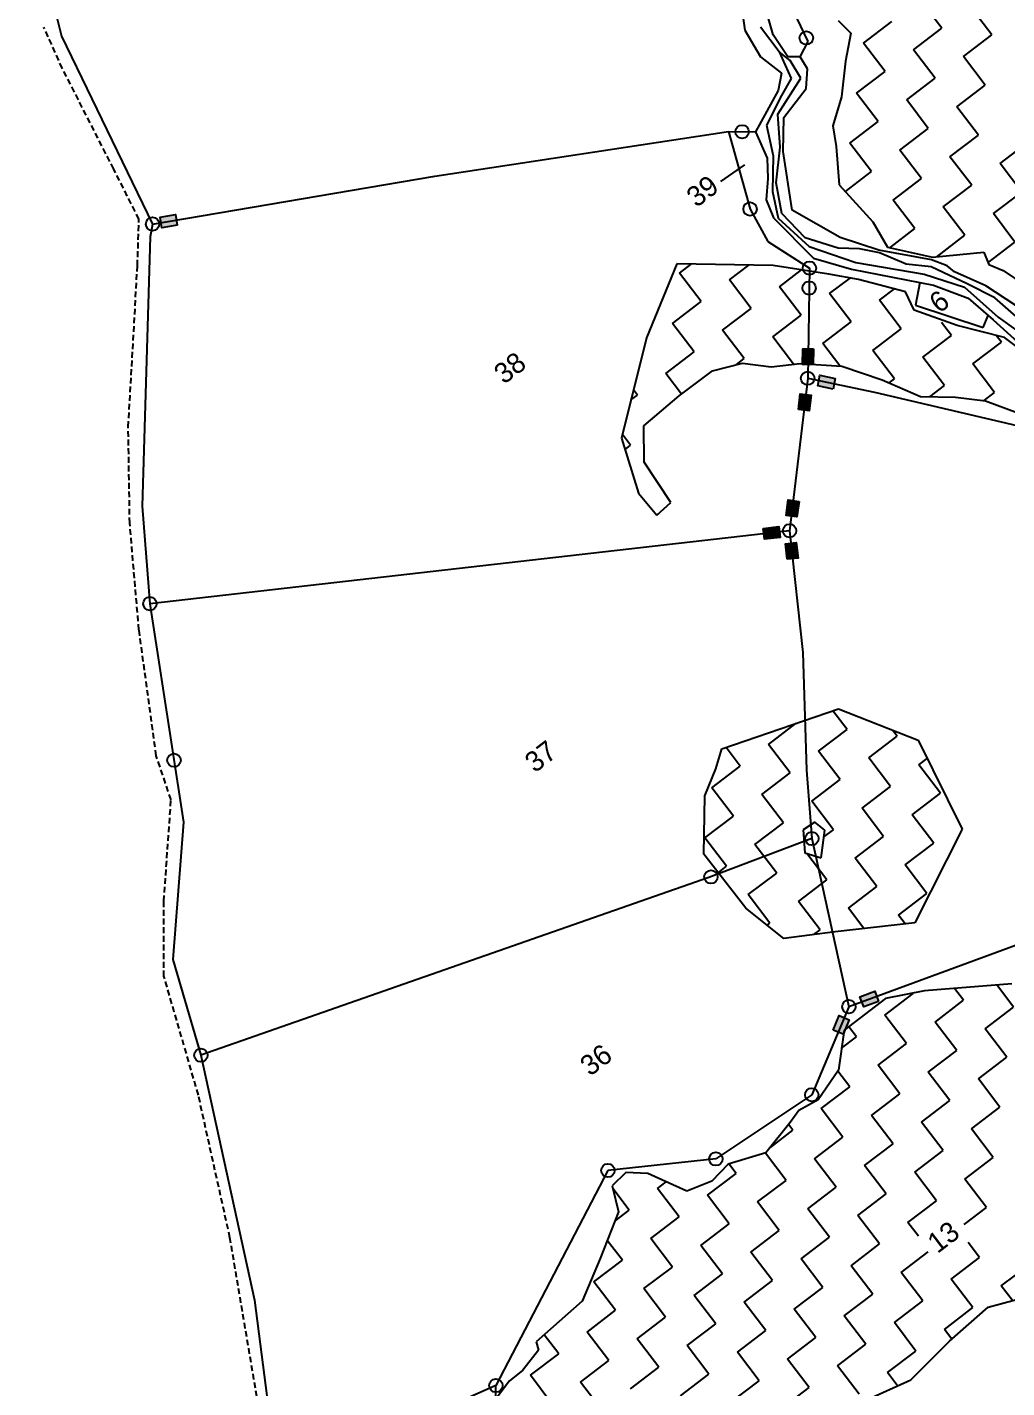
# Model space of a CAD drawing. Header units: metres. Extents: x 306750 to 310181, y 1935577 to 1940721.
# Drawn here: x 306853 to 307702, y 1937824 to 1939004 of the extents above; entities that cross this region are included whole.
import ezdxf

# ---------------------------------------------------------------- set-up
doc = ezdxf.new("R2010")
doc.units = ezdxf.units.M
doc.linetypes.add('DASHED', pattern=[0.75, 0.5, -0.25])
for name, color, linetype in [('LINE_FOOTPATH', 1, 'DASHED'), ('LINE_WATER', 4, 'Continuous'), ('POLY_HATCH', 12, 'Continuous'), ('POLY_PARCEL', 6, 'Continuous'), ('POLY_WATER', 4, 'Continuous'), ('TEXT_PARCEL', 7, 'Continuous'), ('V_BOUND_LINE', 7, 'Continuous')]:
    doc.layers.add(name, color=color, linetype=linetype)
doc.styles.add('TEXT_MAP', font='')
doc.styles.get('TEXT_MAP').set_extended_font_data('Kruti Dev 050')
doc.dimstyles.get("Standard").update_dxf_attribs({"dimtxt": 0.18, "dimasz": 0.18, "dimexe": 0.18, "dimexo": 0.0625, "dimgap": 0.09, "dimtad": 0, "dimtih": 1, "dimtoh": 1, "dimdec": 4, "dimzin": 0, "dimdsep": 46, "dimtxsty": 'Standard', "dimcen": 0.09, "dimadec": 0, "dimazin": 0, "dimtfac": 1, "dimtdec": 4, "dimtofl": 0, "dimtmove": 0, "dimatfit": 3, "dimfxl": 1, "dimtolj": 1, "dimtzin": 0, "dimarcsym": 0})

msp = doc.modelspace()

# ---------------------------------------------------------------- hatches: boundary and pattern name
for points in [[(306968, 1938839), (306969.5, 1938829.7), (306982.9, 1938832), (306981.4, 1938841.3)], [(307525, 1938711.3), (307534.4, 1938711.2), (307534.7, 1938724.8), (307525.3, 1938724.9)], [(307540.2, 1938702), (307538.3, 1938692.8), (307551.6, 1938690), (307553.5, 1938699.2)], [(307532.5, 1938684.7), (307523.2, 1938685.8), (307521.6, 1938672.3), (307530.9, 1938671.2)], [(307510.9, 1938580.5), (307520.3, 1938579.2), (307522.1, 1938592.7), (307512.8, 1938593.9)], [(307505.6, 1938561.5), (307504.6, 1938570.8), (307491.1, 1938569.3), (307492.1, 1938560)], [(307519.7, 1938557), (307510.4, 1938556), (307511.8, 1938542.5), (307521.2, 1938543.5)], [(307574.9, 1938163.3), (307578.2, 1938154.5), (307590.9, 1938159.2), (307587.7, 1938168)], [(307565.5, 1938143.3), (307556.9, 1938147), (307551.6, 1938134.4), (307560.3, 1938130.8)]]:
    msp.add_hatch(color=256).paths.add_polyline_path(points)

# ---------------------------------------------------------------- linework, layer by layer
for points in [[(306982.9, 1938832), (306969.5, 1938829.7), (306968, 1938839), (306981.4, 1938841.3)], [(307534.7, 1938724.8), (307534.4, 1938711.2), (307525, 1938711.3), (307525.3, 1938724.9)], [(307551.6, 1938690), (307538.3, 1938692.8), (307540.2, 1938702), (307553.5, 1938699.2)], [(307521.6, 1938672.3), (307523.2, 1938685.8), (307532.5, 1938684.7), (307530.9, 1938671.2)], [(307522.1, 1938592.7), (307520.3, 1938579.2), (307510.9, 1938580.5), (307512.8, 1938593.9)], [(307491.1, 1938569.3), (307504.6, 1938570.8), (307505.6, 1938561.5), (307492.1, 1938560)], [(307511.8, 1938542.5), (307510.4, 1938556), (307519.7, 1938557), (307521.2, 1938543.5)], [(307590.9, 1938159.2), (307578.2, 1938154.5), (307574.9, 1938163.3), (307587.7, 1938168)], [(307551.6, 1938134.4), (307556.9, 1938147), (307565.5, 1938143.3), (307560.3, 1938130.8)]]:
    msp.add_lwpolyline(points, close=True)
for centre in [(307528.4, 1938994.4), (307472.7, 1938913.1), (307479.6, 1938846.1), (306961.5, 1938833.1), (307531.1, 1938794.9), (307530.8, 1938777.6), (307529.6, 1938699.4), (307513.9, 1938567.2), (306959.2, 1938504), (306980.1, 1938368.3), (307533.2, 1938300.4), (307445.7, 1938267.2), (307565.3, 1938154.7), (307003.4, 1938112.6), (307533.1, 1938078.3), (307450, 1938022.7), (307356.3, 1938012.7), (307259.2, 1937826.3)]:
    msp.add_circle(centre, 5.81)
at = {"layer": 'LINE_FOOTPATH', "ltscale": 10}
for p, q in [((306883.2, 1938968.1), (306867.2, 1939003.8)), ((306927.8, 1938880.7), (306883.2, 1938968.1)), ((306949.7, 1938837.3), (306927.8, 1938880.7)), ((306948.4, 1938797), (306949.7, 1938837.3)), ((306940.4, 1938657.3), (306948.4, 1938797)), ((306941.7, 1938573.7), (306940.4, 1938657.3)), ((306949.7, 1938481.4), (306941.7, 1938573.7)), ((306964.7, 1938372.2), (306949.7, 1938481.4)), ((306977.5, 1938334), (306964.7, 1938372.2)), ((306971.3, 1938246.1), (306977.5, 1938334)), ((306971.4, 1938181), (306971.3, 1938246.1)), ((307001.2, 1938078), (306971.4, 1938181)), ((307028.6, 1937954.4), (307001.2, 1938078)), ((307058.2, 1937779.7), (307028.6, 1937954.4))]:
    msp.add_line(p, q, dxfattribs=at)
at = {"layer": 'LINE_WATER'}
for p, q in [((307504.9, 1938982.3), (307488.8, 1939003.7)), ((307514.5, 1938974.8), (307504.9, 1938982.3)), ((307504.9, 1938982.3), (307515.4, 1938959.2)), ((307523.7, 1938959.4), (307514.5, 1938974.8)), ((307503.8, 1938928.4), (307523.7, 1938959.4)), ((307515.4, 1938959.2), (307506.9, 1938944.4)), ((307506.9, 1938944.4), (307493.9, 1938918.8)), ((307505.8, 1938899.8), (307503.8, 1938928.4)), ((307493.9, 1938918.8), (307499.6, 1938892.3)), ((307502.2, 1938868.9), (307505.8, 1938899.8)), ((307499.6, 1938892.3), (307499, 1938861.4)), ((307499, 1938861.4), (307504.1, 1938838.3)), ((307507.1, 1938842.2), (307502.2, 1938868.9)), ((307504.1, 1938838.3), (307530.8, 1938813.6)), ((307527.4, 1938821), (307507.1, 1938842.2)), ((307555.9, 1938812.2), (307527.4, 1938821)), ((307530.8, 1938813.6), (307571.3, 1938799.7)), ((307574.5, 1938811.6), (307555.9, 1938812.2)), ((307592, 1938808.1), (307574.5, 1938811.6)), ((307615, 1938798.2), (307592, 1938808.1)), ((307571.3, 1938799.7), (307630.6, 1938789.6)), ((307636.6, 1938795.9), (307615, 1938798.2)), ((307630.6, 1938789.6), (307665.6, 1938778.3)), ((307667.9, 1938781.3), (307636.6, 1938795.9)), ((307665.6, 1938778.3), (307694.8, 1938752.5)), ((307691.9, 1938769.2), (307667.9, 1938781.3)), ((307719.6, 1938744.8), (307691.9, 1938769.2)), ((307694.8, 1938752.5), (307731.4, 1938725.9))]:
    msp.add_line(p, q, dxfattribs=at)
at = {"layer": 'POLY_HATCH', "linetype": 'Continuous', "ltscale": 10}
for p, q in [((307646, 1939002.9), (307627.2, 1939027.5)), ((307689.4, 1938997), (307670.6, 1939021.6)), ((307577.9, 1938990), (307602.6, 1939008.7)), ((307621.3, 1938984.1), (307646, 1939002.9)), ((307596.7, 1938965.3), (307577.9, 1938990)), ((307664.8, 1938978.2), (307689.4, 1938997)), ((307640.1, 1938959.4), (307621.3, 1938984.1)), ((307683.5, 1938953.6), (307664.8, 1938978.2)), ((307572, 1938946.5), (307596.7, 1938965.3)), ((307615.5, 1938940.7), (307640.1, 1938959.4)), ((307590.8, 1938921.9), (307572, 1938946.5)), ((307658.9, 1938934.8), (307683.5, 1938953.6)), ((307634.2, 1938916), (307615.5, 1938940.7)), ((307677.7, 1938910.1), (307658.9, 1938934.8)), ((307566.2, 1938903.1), (307590.8, 1938921.9)), ((307609.6, 1938897.2), (307634.2, 1938916)), ((307653, 1938891.4), (307677.7, 1938910.1)), ((307584.9, 1938878.5), (307566.2, 1938903.1)), ((307628.4, 1938872.6), (307609.6, 1938897.2)), ((307696.4, 1938885.5), (307721.1, 1938904.3)), ((307671.8, 1938866.7), (307653, 1938891.4)), ((307715.2, 1938860.8), (307696.4, 1938885.5)), ((307562.3, 1938861.2), (307584.9, 1938878.5)), ((307603.7, 1938853.8), (307628.4, 1938872.6)), ((307647.1, 1938847.9), (307671.8, 1938866.7)), ((307690.6, 1938842.1), (307715.2, 1938860.8)), ((307622.5, 1938829.2), (307603.7, 1938853.8)), ((307665.9, 1938823.3), (307647.1, 1938847.9)), ((307709.3, 1938817.4), (307690.6, 1938842.1)), ((307600.8, 1938812.6), (307622.5, 1938829.2)), ((307641.7, 1938804.8), (307665.9, 1938823.3)), ((307685.9, 1938799.6), (307709.3, 1938817.4)), ((307418.3, 1938790.5), (307428.6, 1938798.3)), ((307437.1, 1938765.8), (307418.3, 1938790.5)), ((307461.7, 1938784.6), (307478.6, 1938797.4)), ((307505.1, 1938778.7), (307524.3, 1938793.3)), ((307480.5, 1938759.9), (307461.7, 1938784.6)), ((307523.9, 1938754.1), (307505.1, 1938778.7)), ((307548.5, 1938772.8), (307566.3, 1938786.3)), ((307412.4, 1938747), (307437.1, 1938765.8)), ((307567.3, 1938748.2), (307548.5, 1938772.8)), ((307592, 1938767), (307604.9, 1938776.8)), ((307610.7, 1938742.3), (307592, 1938767)), ((307455.8, 1938741.2), (307480.5, 1938759.9)), ((307499.3, 1938735.3), (307523.9, 1938754.1)), ((307431.2, 1938722.4), (307412.4, 1938747)), ((307542.7, 1938729.4), (307567.3, 1938748.2)), ((307586.1, 1938723.5), (307610.7, 1938742.3)), ((307654.2, 1938736.4), (307645.6, 1938747.7)), ((307474.6, 1938716.5), (307455.8, 1938741.2)), ((307517.3, 1938711.6), (307499.3, 1938735.3)), ((307629.5, 1938717.7), (307654.2, 1938736.4)), ((307672.9, 1938711.8), (307697.6, 1938730.6)), ((307697.6, 1938730.6), (307693.1, 1938736.4)), ((307406.5, 1938703.6), (307431.2, 1938722.4)), ((307557.4, 1938710.1), (307542.7, 1938729.4)), ((307604.9, 1938698.9), (307586.1, 1938723.5)), ((307467.5, 1938711.1), (307474.6, 1938716.5)), ((307648.3, 1938693), (307629.5, 1938717.7)), ((307691.7, 1938687.2), (307672.9, 1938711.8)), ((307420.2, 1938685.7), (307406.5, 1938703.6)), ((307600.3, 1938695.4), (307604.9, 1938698.9)), ((307376.3, 1938680.6), (307381.9, 1938684.8)), ((307381.9, 1938684.8), (307378.5, 1938689.3)), ((307635.8, 1938683.5), (307648.3, 1938693)), ((307682.5, 1938680.1), (307691.7, 1938687.2)), ((307376, 1938641.4), (307368.9, 1938650.8)), ((307371.2, 1938637.8), (307376, 1938641.4)), ((307398.7, 1938580.8), (307400.3, 1938582)), ((307495.7, 1938382), (307519.7, 1938400.3)), ((307563.8, 1938394.9), (307551.4, 1938411.2)), ((307539.1, 1938376.2), (307563.8, 1938394.9)), ((307582.5, 1938370.3), (307607.2, 1938389.1)), ((307607.2, 1938389.1), (307603, 1938394.5)), ((307471, 1938363.3), (307458.8, 1938379.4)), ((307514.5, 1938357.4), (307495.7, 1938382)), ((307557.9, 1938351.5), (307539.1, 1938376.2)), ((307601.3, 1938345.6), (307582.5, 1938370.3)), ((307626, 1938364.4), (307633.2, 1938369.9)), ((307446.4, 1938344.5), (307471, 1938363.3)), ((307489.8, 1938338.6), (307514.5, 1938357.4)), ((307644.7, 1938339.8), (307626, 1938364.4)), ((307465.2, 1938319.8), (307446.4, 1938344.5)), ((307533.2, 1938332.7), (307557.9, 1938351.5)), ((307576.7, 1938326.9), (307601.3, 1938345.6)), ((307508.6, 1938314), (307489.8, 1938338.6)), ((307552, 1938308.1), (307533.2, 1938332.7)), ((307620.1, 1938321), (307644.7, 1938339.8)), ((307440.5, 1938301.1), (307465.2, 1938319.8)), ((307595.4, 1938302.2), (307576.7, 1938326.9)), ((307638.9, 1938296.3), (307620.1, 1938321)), ((307483.9, 1938295.2), (307508.6, 1938314)), ((307543.7, 1938301.8), (307552, 1938308.1)), ((307459.3, 1938276.4), (307440.5, 1938301.1)), ((307502.7, 1938270.5), (307483.9, 1938295.2)), ((307570.8, 1938283.4), (307595.4, 1938302.2)), ((307614.2, 1938277.6), (307638.9, 1938296.3)), ((307546.1, 1938264.7), (307528.8, 1938287.5)), ((307589.6, 1938258.8), (307570.8, 1938283.4)), ((307451.9, 1938270.8), (307459.3, 1938276.4)), ((307478.1, 1938251.8), (307502.7, 1938270.5)), ((307633, 1938252.9), (307614.2, 1938277.6)), ((307521.5, 1938245.9), (307546.1, 1938264.7)), ((307564.9, 1938240), (307589.6, 1938258.8)), ((307496.8, 1938227.1), (307478.1, 1938251.8)), ((307608.3, 1938234.1), (307633, 1938252.9)), ((307540.3, 1938221.2), (307521.5, 1938245.9)), ((307578.3, 1938222.5), (307564.9, 1938240)), ((307494.4, 1938225.3), (307496.8, 1938227.1)), ((307614.2, 1938226.5), (307608.3, 1938234.1)), ((307535, 1938217.2), (307540.3, 1938221.2)), ((307596.6, 1938147.3), (307621.2, 1938166.1)), ((307621.2, 1938166.1), (307620.9, 1938166.5)), ((307664.7, 1938160.2), (307656.8, 1938170.5)), ((307708.1, 1938154.3), (307693.5, 1938173.5)), ((307640, 1938141.4), (307664.7, 1938160.2)), ((307683.4, 1938135.6), (307708.1, 1938154.3)), ((307615.4, 1938122.7), (307596.6, 1938147.3)), ((307658.8, 1938116.8), (307640, 1938141.4)), ((307571.9, 1938128.5), (307565.3, 1938137.3)), ((307702.2, 1938110.9), (307683.4, 1938135.6)), ((307559, 1938118.7), (307571.9, 1938128.5)), ((307590.7, 1938103.9), (307615.4, 1938122.7)), ((307634.1, 1938098), (307658.8, 1938116.8)), ((307677.6, 1938092.1), (307702.2, 1938110.9)), ((307566.1, 1938085.1), (307555.6, 1938098.9)), ((307609.5, 1938079.2), (307590.7, 1938103.9)), ((307652.9, 1938073.4), (307634.1, 1938098)), ((307541.4, 1938066.3), (307566.1, 1938085.1)), ((307696.3, 1938067.5), (307677.6, 1938092.1)), ((307584.8, 1938060.5), (307609.5, 1938079.2)), ((307628.3, 1938054.6), (307652.9, 1938073.4)), ((307560.2, 1938041.7), (307541.4, 1938066.3)), ((307603.6, 1938035.8), (307584.8, 1938060.5)), ((307671.7, 1938048.7), (307696.3, 1938067.5)), ((307497.3, 1938032.7), (307516.8, 1938047.6)), ((307516.8, 1938047.6), (307513.1, 1938052.4)), ((307647, 1938029.9), (307628.3, 1938054.6)), ((307690.5, 1938024.1), (307671.7, 1938048.7)), ((307535.5, 1938022.9), (307560.2, 1938041.7)), ((307579, 1938017), (307603.6, 1938035.8)), ((307510.9, 1938004.1), (307492.9, 1938027.8)), ((307554.3, 1937998.3), (307535.5, 1938022.9)), ((307622.4, 1938011.2), (307647, 1938029.9)), ((307665.8, 1938005.3), (307690.5, 1938024.1)), ((307467.5, 1938010), (307461.1, 1938018.4)), ((307597.7, 1937992.4), (307579, 1938017)), ((307641.2, 1937986.5), (307622.4, 1938011.2)), ((307399.4, 1937997.1), (307407, 1938002.9)), ((307442.8, 1937991.2), (307467.5, 1938010)), ((307486.2, 1937985.4), (307510.9, 1938004.1)), ((307684.6, 1937980.6), (307665.8, 1938005.3)), ((307374.7, 1937978.3), (307360.5, 1937997)), ((307418.2, 1937972.5), (307399.4, 1937997.1)), ((307461.6, 1937966.6), (307442.8, 1937991.2)), ((307529.7, 1937979.5), (307554.3, 1937998.3)), ((307573.1, 1937973.6), (307597.7, 1937992.4)), ((307362.4, 1937968.9), (307374.7, 1937978.3)), ((307505, 1937960.7), (307486.2, 1937985.4)), ((307548.4, 1937954.8), (307529.7, 1937979.5)), ((307616.5, 1937967.7), (307641.2, 1937986.5)), ((307665.3, 1937966), (307684.6, 1937980.6)), ((307393.5, 1937953.7), (307418.2, 1937972.5)), ((307436.9, 1937947.8), (307461.6, 1937966.6)), ((307591.9, 1937949), (307573.1, 1937973.6)), ((307625.7, 1937955.7), (307616.5, 1937967.7)), ((307368.9, 1937934.9), (307355.8, 1937952.1)), ((307412.3, 1937929), (307393.5, 1937953.7)), ((307480.4, 1937941.9), (307505, 1937960.7)), ((307523.8, 1937936.1), (307548.4, 1937954.8)), ((307455.7, 1937923.2), (307436.9, 1937947.8)), ((307499.1, 1937917.3), (307480.4, 1937941.9)), ((307567.2, 1937930.2), (307591.9, 1937949)), ((307610.6, 1937924.3), (307634.2, 1937942.2)), ((307678.7, 1937937.2), (307668.7, 1937950.4)), ((307344.2, 1937916.1), (307368.9, 1937934.9)), ((307387.6, 1937910.3), (307412.3, 1937929)), ((307542.6, 1937911.4), (307523.8, 1937936.1)), ((307586, 1937905.5), (307567.2, 1937930.2)), ((307654.1, 1937918.4), (307678.7, 1937937.2)), ((307697.5, 1937912.6), (307722.1, 1937931.3)), ((307431.1, 1937904.4), (307455.7, 1937923.2)), ((307474.5, 1937898.5), (307499.1, 1937917.3)), ((307629.4, 1937899.7), (307610.6, 1937924.3)), ((307672.8, 1937893.8), (307654.1, 1937918.4)), ((307363, 1937891.5), (307344.2, 1937916.1)), ((307406.4, 1937885.6), (307387.6, 1937910.3)), ((307517.9, 1937892.6), (307542.6, 1937911.4)), ((307561.3, 1937886.8), (307586, 1937905.5)), ((307707.1, 1937899.9), (307697.5, 1937912.6)), ((307449.8, 1937879.7), (307431.1, 1937904.4)), ((307493.3, 1937873.9), (307474.5, 1937898.5)), ((307604.8, 1937880.9), (307629.4, 1937899.7)), ((307648.2, 1937875), (307672.8, 1937893.8)), ((307338.4, 1937872.7), (307363, 1937891.5)), ((307381.8, 1937866.8), (307406.4, 1937885.6)), ((307536.7, 1937868), (307517.9, 1937892.6)), ((307580.1, 1937862.1), (307561.3, 1937886.8)), ((307313.7, 1937853.9), (307301.2, 1937870.3)), ((307357.1, 1937848.1), (307338.4, 1937872.7)), ((307425.2, 1937861), (307449.8, 1937879.7)), ((307468.6, 1937855.1), (307493.3, 1937873.9)), ((307623.5, 1937856.2), (307604.8, 1937880.9)), ((307654.6, 1937866.5), (307648.2, 1937875)), ((307400.5, 1937842.2), (307381.8, 1937866.8)), ((307444, 1937836.3), (307425.2, 1937861)), ((307512, 1937849.2), (307536.7, 1937868)), ((307555.5, 1937843.3), (307580.1, 1937862.1)), ((307289.1, 1937835.2), (307313.7, 1937853.9)), ((307332.5, 1937829.3), (307357.1, 1937848.1)), ((307487.4, 1937830.4), (307468.6, 1937855.1)), ((307530.8, 1937824.6), (307512, 1937849.2)), ((307598.9, 1937837.5), (307623.5, 1937856.2)), ((307307.8, 1937810.5), (307289.1, 1937835.2)), ((307375.9, 1937823.4), (307400.5, 1937842.2)), ((307419.3, 1937817.5), (307444, 1937836.3)), ((307574.2, 1937818.7), (307555.5, 1937843.3)), ((307607.6, 1937826.1), (307598.9, 1937837.5)), ((307351.3, 1937804.6), (307332.5, 1937829.3)), ((307462.7, 1937811.7), (307487.4, 1937830.4)), ((307506.2, 1937805.8), (307530.8, 1937824.6))]:
    msp.add_line(p, q, dxfattribs=at)
at = {"layer": 'POLY_HATCH'}
for p, q in [((307556.1, 1939009.4), (307567.1, 1938998.5)), ((307567.1, 1938998.5), (307562.4, 1938974.3)), ((307562.4, 1938974.3), (307558.9, 1938943.4)), ((307558.9, 1938943.4), (307551.4, 1938918.3)), ((307551.4, 1938918.3), (307554.3, 1938900.3)), ((307554.3, 1938900.3), (307556.8, 1938867.2)), ((307556.8, 1938867.2), (307586, 1938835)), ((307586, 1938835), (307598.7, 1938813.1)), ((307598.7, 1938813.1), (307637.8, 1938804.4)), ((307637.8, 1938804.4), (307682.3, 1938808.8)), ((307682.3, 1938808.8), (307686.6, 1938797.9)), ((307416, 1938798.5), (307389.8, 1938734.5)), ((307499.6, 1938797.1), (307416, 1938798.5)), ((307547.8, 1938789.7), (307499.6, 1938797.1)), ((307573.7, 1938785), (307547.8, 1938789.7)), ((307686.6, 1938797.9), (307699.2, 1938792.8)), ((307699.2, 1938792.8), (307718, 1938780.1)), ((307614.5, 1938774.3), (307573.7, 1938785)), ((307621.8, 1938758.4), (307614.5, 1938774.3)), ((307659.3, 1938745.2), (307621.8, 1938758.4)), ((307700.2, 1938734.6), (307659.3, 1938745.2)), ((307389.8, 1938734.5), (307368.1, 1938647.6)), ((307743.3, 1938702.3), (307700.2, 1938734.6)), ((307447, 1938705.8), (307473.2, 1938712.6)), ((307473.2, 1938712.6), (307497.9, 1938709.2)), ((307497.9, 1938709.2), (307523.1, 1938712.3)), ((307523.1, 1938712.3), (307559.2, 1938710)), ((307559.2, 1938710), (307594.3, 1938698)), ((307418, 1938684.1), (307447, 1938705.8)), ((307594.3, 1938698), (307627.4, 1938683.7)), ((307387.5, 1938658.3), (307418, 1938684.1)), ((307627.4, 1938683.7), (307657.7, 1938683)), ((307657.7, 1938683), (307683.8, 1938679.9)), ((307683.8, 1938679.9), (307711.9, 1938669.3)), ((307387.9, 1938626.6), (307387.5, 1938658.3)), ((307368.1, 1938647.6), (307383, 1938599.9)), ((307411, 1938591.8), (307387.9, 1938626.6)), ((307383, 1938599.9), (307398.8, 1938580.6)), ((307398.8, 1938580.6), (307411, 1938591.8)), ((307455.1, 1938378.1), (307556.2, 1938412.9)), ((307556.2, 1938412.9), (307625.3, 1938385.8)), ((307449.9, 1938361), (307455.1, 1938378.1)), ((307625.3, 1938385.8), (307663.6, 1938308.7)), ((307440.5, 1938337.5), (307449.9, 1938361)), ((307439.4, 1938286.8), (307440.5, 1938337.5)), ((307535.9, 1938314.5), (307525.6, 1938308.1)), ((307525.6, 1938308.1), (307527, 1938288)), ((307544.5, 1938307.6), (307535.9, 1938314.5)), ((307541.3, 1938283.6), (307544.5, 1938307.6)), ((307663.6, 1938308.7), (307622.4, 1938227.4)), ((307476, 1938240.1), (307439.4, 1938286.8)), ((307527, 1938288), (307541.3, 1938283.6)), ((307508.8, 1938213.7), (307476, 1938240.1)), ((307622.4, 1938227.4), (307553.5, 1938219.7)), ((307553.5, 1938219.7), (307508.8, 1938213.7)), ((307631, 1938168.5), (307597.2, 1938161.9)), ((307706.6, 1938174.5), (307631, 1938168.5)), ((307597.2, 1938161.9), (307561.3, 1938134.2)), ((307561.3, 1938134.2), (307556.2, 1938099.8)), ((307556.2, 1938099.8), (307538.6, 1938074)), ((307538.6, 1938074), (307522, 1938064.7)), ((307522, 1938064.7), (307514.5, 1938054.2)), ((307514.5, 1938054.2), (307493.4, 1938027.9)), ((307493.4, 1938027.9), (307460.5, 1938018.3)), ((307371.8, 1938011), (307360, 1937999.3)), ((307391, 1938010.1), (307371.8, 1938011)), ((307460.5, 1938018.3), (307446.5, 1938003.5)), ((307360, 1937999.3), (307365.5, 1937976.8)), ((307424.8, 1937994.8), (307391, 1938010.1)), ((307446.5, 1938003.5), (307424.8, 1937994.8)), ((307365.5, 1937976.8), (307349.7, 1937936.5)), ((307349.7, 1937936.5), (307334, 1937899.3)), ((307334, 1937899.3), (307294.1, 1937864.1)), ((307652.5, 1937864.7), (307686.1, 1937894.3)), ((307686.1, 1937894.3), (307721.5, 1937903.7)), ((307294.1, 1937864.1), (307296.2, 1937857)), ((307618.9, 1937831.1), (307652.5, 1937864.7)), ((307296.2, 1937857), (307282.7, 1937839.5)), ((307282.7, 1937839.5), (307270.7, 1937830)), ((307270.7, 1937830), (307259.7, 1937815.3)), ((307579.3, 1937813.4), (307618.9, 1937831.1))]:
    msp.add_line(p, q, dxfattribs=at)
at = {"layer": 'POLY_PARCEL'}
for p, q in [((307529.9, 1938991.3), (307506.5, 1939040.5)), ((307523, 1938978), (307529.9, 1938991.3)), ((307206.2, 1938874.7), (307461, 1938913.2)), ((307461, 1938913.2), (307484.4, 1938913)), ((307461, 1938913.2), (307479.6, 1938846.1)), ((306961.5, 1938833.1), (307206.2, 1938874.7)), ((307479.6, 1938846.1), (307495, 1938818)), ((307495, 1938818), (307531.1, 1938794.9)), ((307531.1, 1938794.9), (307529.6, 1938699.4)), ((307626.9, 1938782.4), (307623, 1938762.7)), ((307623, 1938762.7), (307681.8, 1938743.3)), ((307681.8, 1938743.3), (307686.2, 1938753.7)), ((307529.6, 1938699.4), (307513.9, 1938567.2)), ((307529.6, 1938699.4), (307587.5, 1938687.4)), ((307587.5, 1938687.4), (307800.1, 1938637.5)), ((307513.9, 1938567.2), (306959.2, 1938504)), ((307513.9, 1938567.2), (307525.4, 1938461.6)), ((307525.4, 1938461.6), (307528.6, 1938359.6)), ((307528.6, 1938359.6), (307533.2, 1938300.4)), ((307533.2, 1938300.4), (307444, 1938266.6)), ((307533.2, 1938300.4), (307565.3, 1938154.7)), ((307444, 1938266.6), (307003.4, 1938112.6)), ((307855.8, 1938261.6), (307565.3, 1938154.7)), ((307565.3, 1938154.7), (307533.1, 1938078.3)), ((307533.1, 1938078.3), (307450, 1938022.7)), ((307450, 1938022.7), (307356.3, 1938012.7)), ((307356.3, 1938012.7), (307259.2, 1937826.3)), ((307259.2, 1937826.3), (307140.3, 1937773.8)), ((307259.3, 1937816.5), (307259.2, 1937826.3))]:
    msp.add_line(p, q, dxfattribs=at)
at = {"layer": 'POLY_WATER'}
for p, q in [((307499.8, 1938997.1), (307487.8, 1939039.1)), ((307471.2, 1939027.5), (307475, 1939001)), ((307475, 1939001), (307488.7, 1938977.9)), ((307512.5, 1938978.1), (307499.8, 1938997.1)), ((307523, 1938978), (307512.5, 1938978.1)), ((307529.5, 1938967.6), (307523, 1938978)), ((307488.7, 1938977.9), (307507, 1938964)), ((307528.2, 1938950.7), (307529.5, 1938967.6)), ((307507, 1938964), (307504, 1938948.9)), ((307504, 1938948.9), (307484.4, 1938913)), ((307508.8, 1938925.5), (307528.2, 1938950.7)), ((307508.3, 1938896.1), (307508.8, 1938925.5)), ((307484.4, 1938913), (307494.4, 1938890.1)), ((307516.1, 1938845), (307508.3, 1938896.1)), ((307494.4, 1938890.1), (307495.1, 1938872.5)), ((307495.1, 1938872.5), (307493.5, 1938854)), ((307493.5, 1938854), (307499.9, 1938838.4)), ((307499.9, 1938838.4), (307534.5, 1938803.6)), ((307557.8, 1938821.4), (307516.1, 1938845)), ((307591.2, 1938810.3), (307557.8, 1938821.4)), ((307534.5, 1938803.6), (307567.6, 1938794.1)), ((307637, 1938802), (307591.2, 1938810.3)), ((307650.6, 1938796.9), (307637, 1938802)), ((307567.6, 1938794.1), (307626.9, 1938782.4)), ((307656.9, 1938791.6), (307650.6, 1938796.9)), ((307684, 1938779.6), (307656.9, 1938791.6)), ((307626.9, 1938782.4), (307638.6, 1938780.1)), ((307638.6, 1938780.1), (307668.8, 1938768.8)), ((307710, 1938762.5), (307684, 1938779.6)), ((307668.8, 1938768.8), (307686.2, 1938753.7)), ((307686.2, 1938753.7), (307690.4, 1938750.1)), ((307690.4, 1938750.1), (307711.5, 1938730.9))]:
    msp.add_line(p, q, dxfattribs=at)
at = {"layer": 'V_BOUND_LINE'}
for p, q in [((306852.8, 1939115.2), (306882.6, 1938995.8)), ((306882.6, 1938995.8), (306961.5, 1938833.1)), ((306961.5, 1938833.1), (306959.5, 1938821.9)), ((306959.5, 1938821.9), (306952.4, 1938588.6)), ((306952.4, 1938588.6), (306959.2, 1938504)), ((306959.2, 1938504), (306988.4, 1938314.7)), ((306988.4, 1938314.7), (306979.1, 1938195.7)), ((306979.1, 1938195.7), (307003.4, 1938112.6)), ((307003.4, 1938112.6), (307049.9, 1937900.3)), ((307049.9, 1937900.3), (307067.5, 1937764.8))]:
    msp.add_line(p, q, dxfattribs=at)

# ---------------------------------------------------------------- texts
at = {"layer": 'TEXT_PARCEL', "ltscale": 10, "style": 'TEXT_MAP'}
for s, height, p in [('39', 17.57, (307433.2, 1938846.8)), ('6', 17.6, (307643.7, 1938755.1)), ('38', 17.57, (307266.2, 1938693.6)), ('37', 17.57, (307293, 1938356.8)), ('36', 17.57, (307340.9, 1938093.8)), ('13', 17.57, (307642.1, 1937940.2))]:
    msp.add_text(s, height=height, rotation=37.2962, dxfattribs=at).set_placement(p)

# ---------------------------------------------------------------- leaders
msp.add_leader([(307454.3, 1938870), (307475.2, 1938884.3)], dimstyle='Standard', override={"dimtxt": 2.5, "dimasz": 2.5, "dimexe": 1.25, "dimexo": 0.625, "dimgap": 0.625, "dimtad": 1, "dimtih": 0, "dimtoh": 0, "dimzin": 8, "dimcen": 2.5, "dimtofl": 1})

doc.saveas('drawing.dxf')
